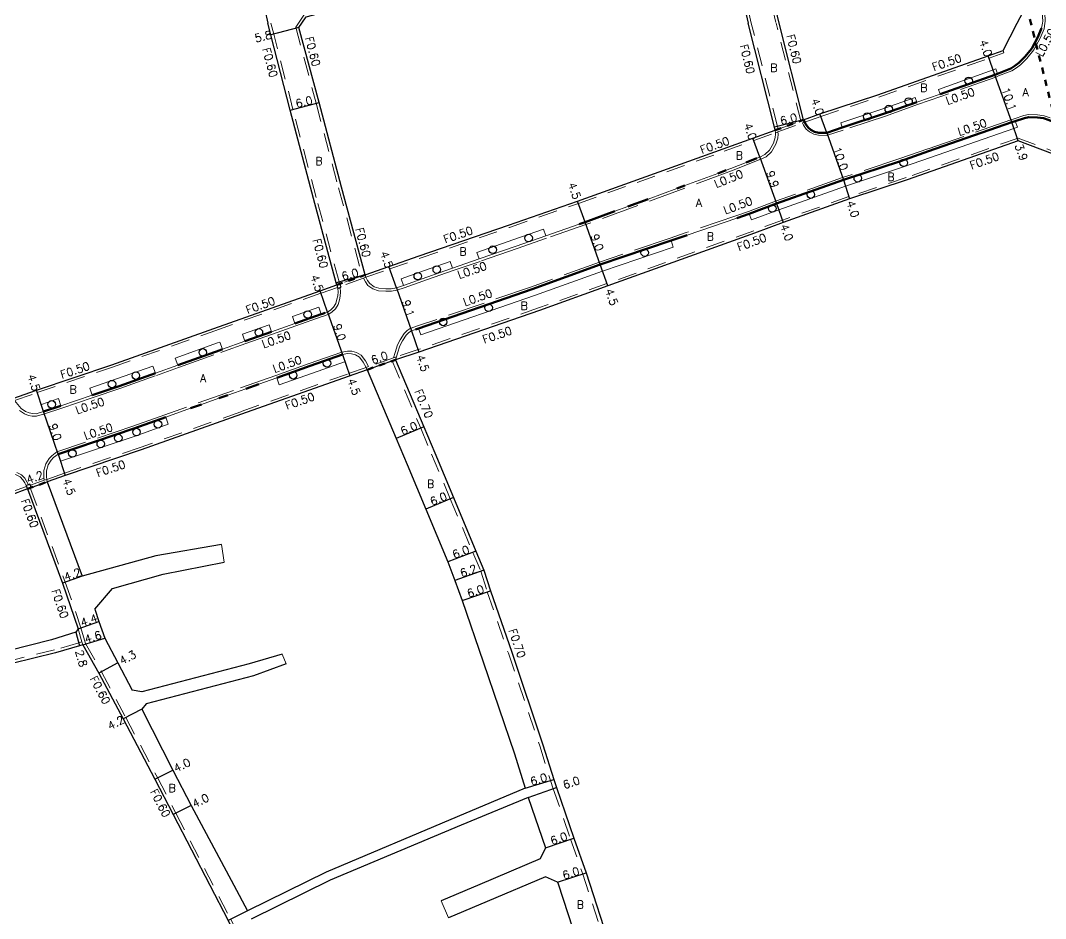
# Model space of a CAD drawing. Header units: metres. Extents: x -1600 to -800, y -111003 to -110400.
# Drawn here: x -1315.1 to -1110.2, y -110825.3 to -110645.8 of the extents above; entities that cross this region are included whole.
import ezdxf

# ---------------------------------------------------------------- set-up
doc = ezdxf.new("R2010")
doc.units = ezdxf.units.M
doc.header["$LTSCALE"] = 2.5
for name, pattern in [('22320', [2.5, 1.5, -1]), ('2233000', [4, 3, -1]), ('6301000', [1, 0.5, -0.5])]:
    doc.linetypes.add(name, pattern=pattern)
doc.layers.get('0').update_dxf_attribs({"color": 150, "lineweight": 50})
for name, color, linetype, lineweight in [('2101000', 177, 'Continuous', 30), ('2102000', 191, 'Continuous', 30), ('2102001', 191, 'Continuous', 9), ('2213000', 6, 'Continuous', 9), ('2227000', 3, 'Continuous', 50), ('2232000', 4, '22320', 9), ('2233000', 62, '2233000', 9), ('2236000', 3, 'Continuous', 15), ('9201100', 215, 'Continuous', 30), ('9202200', 155, '6301000', 60), ('9203500', 155, 'Continuous', 30)]:
    doc.layers.add(name, color=color, linetype=linetype, lineweight=lineweight)
for name, color, linetype in [('2235000', 7, 'Continuous'), ('2238000', 11, 'Continuous'), ('9201500', 222, 'Continuous'), ('9202100', 82, 'Continuous')]:
    doc.layers.add(name, color=color, linetype=linetype)
doc.styles.add('Dm_Anotation', font='txt.shx', dxfattribs={"bigfont": 'pscdm.shx'})

# ---------------------------------------------------------------- blocks, each defined once
blk = doc.blocks.new('223800')
at = {"color": 0}
blk.add_circle((0, 0), 0.75, dxfattribs=at)

msp = doc.modelspace()

# ---------------------------------------------------------------- linework, layer by layer
at = {"layer": '2101000'}
for points in [[(-1279.2, -110592.25), (-1266.87, -110640.91), (-1265.66, -110646.31)], [(-1258.85, -110646.31), (-1257.98, -110645.05), (-1257.73, -110644.98), (-1237.04, -110639.3), (-1221.66, -110634.6), (-1203.37, -110629.77), (-1190.13, -110626.88), (-1176.85, -110623.73), (-1174.53, -110624.91), (-1173.91, -110627.63), (-1170.22, -110643.7), (-1169.61, -110646.31)], [(-1163.42, -110646.31), (-1164.37, -110642.35), (-1167.96, -110626.26), (-1168.55, -110626.4)], [(-1115.82, -110646.31), (-1114.05, -110642.89)], [(-1251.9, -110698.65), (-1252.01, -110698.21), (-1256.56, -110681.34), (-1261.22, -110663.7), (-1265.07, -110648.63), (-1265.66, -110646.31)], [(-1259.45, -110647.19), (-1258.85, -110646.31)], [(-1164.2, -110667.69), (-1164.34, -110667.11), (-1169.61, -110646.31)], [(-1158.53, -110665.64), (-1163.42, -110646.31)], [(-1158.53, -110665.64), (-1155.28, -110664.46), (-1143.67, -110660.62), (-1121.62, -110652.83), (-1118.63, -110651.77), (-1115.82, -110646.31)], [(-1246.22, -110696.65), (-1250.95, -110679.07), (-1255.42, -110662.16), (-1259.45, -110647.19)], [(-1246.22, -110696.65), (-1241.47, -110694.97), (-1235.38, -110692.83), (-1217.53, -110686.66), (-1203.74, -110681.86), (-1174.59, -110671.45), (-1168.67, -110669.3), (-1164.2, -110667.69)], [(-1115.62, -110669.8), (-1137.85, -110677.65), (-1149.33, -110681.45), (-1162.61, -110686.15), (-1168.34, -110688.28), (-1197.71, -110698.82), (-1211.36, -110703.72), (-1235.47, -110712.05), (-1240.13, -110713.6)], [(-1084.89, -110757.56), (-1090.57, -110735.87), (-1091.26, -110733.06), (-1092.59, -110727.62), (-1094.47, -110719.89), (-1094.53, -110719.66), (-1097.8, -110706.8), (-1104.73, -110679.56), (-1106.29, -110673.38), (-1115.62, -110669.8)], [(-1316.63, -110721.34), (-1311.94, -110719.7), (-1296.89, -110714.6), (-1276.44, -110707.32), (-1255.21, -110699.82), (-1251.9, -110698.65)], [(-1240.13, -110713.6), (-1234.46, -110727.04), (-1232.27, -110732.22), (-1228.54, -110741.13), (-1224.05, -110751.85), (-1222.45, -110755.65), (-1221.13, -110759.81), (-1216.91, -110772.06), (-1210.65, -110790.57), (-1208.5, -110797.5), (-1207.93, -110799.16), (-1204.47, -110809.24), (-1202.03, -110816.22), (-1197.15, -110831.24), (-1193.86, -110840.86), (-1191.43, -110847.98), (-1184.28, -110868.81), (-1179.04, -110884.38), (-1179.71, -110884.58), (-1179.02, -110886.63)], [(-1245.79, -110715.59), (-1249.61, -110716.93), (-1270.93, -110724.46), (-1291.03, -110731.63), (-1306.17, -110736.75), (-1309.81, -110738.02)], [(-1245.79, -110715.59), (-1239.99, -110729.37), (-1237.81, -110734.53), (-1234.07, -110743.45), (-1229.65, -110754), (-1228.29, -110757.71), (-1226.81, -110761.74), (-1222.59, -110774.01), (-1216.35, -110792.43), (-1214.23, -110799.28)], [(-1309.81, -110738.02), (-1302.78, -110756.84)], [(-1313.76, -110739.43), (-1317.28, -110740.72), (-1331.27, -110745.7), (-1350.8, -110752.53), (-1372.48, -110760.17), (-1397.25, -110768.9), (-1424.74, -110778.57), (-1431.4, -110780.92)], [(-1313.76, -110739.43), (-1306.74, -110758.26), (-1303.61, -110767.38)], [(-1300.27, -110763.46), (-1299.46, -110765.93), (-1298.28, -110769.25), (-1295.69, -110774.22), (-1292.83, -110779.69)], [(-1303.61, -110767.38), (-1304.06, -110768.08), (-1308.93, -110769.57), (-1321.83, -110772.86), (-1331.26, -110775.03), (-1344.59, -110777.31), (-1355.03, -110779.37), (-1359.84, -110780.18), (-1364.6, -110781.11), (-1373.33, -110782.64), (-1388.31, -110784.97), (-1411.25, -110788.28), (-1429.78, -110791.38)], [(-1302.68, -110770.6), (-1303.31, -110770.78), (-1308.15, -110772.19), (-1321.19, -110775.38), (-1330.71, -110777.57), (-1343.91, -110780.54), (-1354.36, -110782.61), (-1359.16, -110783.52), (-1359.02, -110784.2), (-1363.77, -110785.13), (-1372.7, -110787), (-1372.8, -110786.3), (-1387.81, -110788.24), (-1397.42, -110789.79)], [(-1302.68, -110770.6), (-1299.46, -110776.28), (-1294.6, -110785.4), (-1288.28, -110797.43), (-1284.59, -110804.52), (-1273.63, -110825.72), (-1268.48, -110836.49)], [(-1290.88, -110783.44), (-1284.7, -110795.63), (-1281.01, -110802.72), (-1272.48, -110818.66), (-1269.77, -110823.81)], [(-1213.6, -110801.12), (-1210.14, -110811.2)], [(-1207.74, -110818.07), (-1207.62, -110818.41), (-1202.85, -110833.1), (-1199.54, -110842.8)]]:
    msp.add_lwpolyline(points, dxfattribs=at)
at = {"layer": '2102000'}
for points in [[(-1274.92, -110750.57), (-1288.09, -110752.82), (-1302.78, -110756.84)], [(-1300.27, -110763.46), (-1296.71, -110759.37), (-1286.6, -110756.48), (-1274.39, -110754.08)], [(-1262.82, -110772.45), (-1269.41, -110774.39), (-1290.89, -110780.01), (-1292.83, -110779.69)], [(-1261.98, -110774.42), (-1268.52, -110776.78), (-1289.99, -110782.4), (-1290.88, -110783.44)], [(-1214.23, -110799.28), (-1227.82, -110805.02), (-1253.99, -110816.03), (-1269.77, -110823.81)], [(-1213.6, -110801.12), (-1227, -110806.63), (-1253.24, -110817.67), (-1268.98, -110825.43)], [(-1210.14, -110811.2), (-1211.19, -110813.36), (-1223.29, -110818.55), (-1230.99, -110821.8)], [(-1207.74, -110818.07), (-1210.15, -110816.99), (-1221.8, -110821.94), (-1229.56, -110825.21)]]:
    msp.add_lwpolyline(points, dxfattribs=at)
at = {"layer": '2102001'}
for points in [[(-1274.39, -110754.08), (-1274.92, -110750.57)], [(-1262.82, -110772.45), (-1261.98, -110774.42)], [(-1230.99, -110821.8), (-1229.56, -110825.21)]]:
    msp.add_lwpolyline(points, dxfattribs=at)
at = {"layer": '2213000'}
for points in [[(-1110.79, -110646.31), (-1110.72, -110645.93), (-1110.81, -110644.23), (-1111.38, -110641.19), (-1111.61, -110640.3), (-1111.79, -110639.59), (-1112.16, -110638.14), (-1121.51, -110601.38), (-1121.88, -110599.93), (-1123.67, -110592.89), (-1131.08, -110564.21), (-1134.67, -110550.13)], [(-1110.79, -110646.31), (-1110.94, -110647.29)], [(-1131.24, -110660.47), (-1135.92, -110662.12)], [(-1164.2, -110667.69), (-1164.17, -110668.21), (-1164.15, -110668.5), (-1164.2, -110669.18), (-1164.54, -110670.32), (-1165.35, -110671.72), (-1166.3, -110672.58), (-1167.3, -110673.06), (-1167.86, -110673.29)], [(-1170.04, -110674.16), (-1173.11, -110675.39), (-1174.01, -110675.72)], [(-1175.71, -110676.34), (-1182.26, -110678.75)], [(-1183.91, -110679.36), (-1189.62, -110681.46)], [(-1193.71, -110682.97), (-1196.3, -110683.92)], [(-1171.91, -110685.27), (-1181.85, -110688.66)], [(-1203.39, -110686.5), (-1210.09, -110688.83), (-1216, -110690.89), (-1223.41, -110693.45), (-1228.74, -110695.3), (-1233.91, -110697.08), (-1238.54, -110698.72), (-1239.97, -110699.22)], [(-1239.97, -110699.22), (-1241, -110699.39), (-1242.05, -110699.4), (-1243.46, -110699.3), (-1244.43, -110698.99), (-1245.3, -110698.36), (-1245.72, -110697.77), (-1246.05, -110697.12), (-1246.22, -110696.65)], [(-1254.18, -110704.22), (-1253.71, -110704.06), (-1253.1, -110703.63), (-1252.54, -110703.09), (-1252.06, -110702.37), (-1251.85, -110701.5), (-1251.7, -110700.8), (-1251.64, -110700.03), (-1251.69, -110699.32), (-1251.75, -110699.13), (-1251.9, -110698.65)], [(-1264.92, -110708.02), (-1260.26, -110706.37)], [(-1236.15, -110707.53), (-1236.96, -110707.81), (-1237.48, -110708.16), (-1237.99, -110708.69), (-1238.75, -110709.85), (-1239.27, -110710.85), (-1239.73, -110712.27), (-1239.96, -110713.02), (-1240.13, -110713.6)], [(-1274.74, -110711.49), (-1270.26, -110709.9)], [(-1245.79, -110715.59), (-1246.03, -110715.14), (-1246.58, -110714.09), (-1247.37, -110713.07), (-1248.12, -110712.61), (-1248.96, -110712.4), (-1249.71, -110712.37), (-1250.74, -110712.55)], [(-1288.13, -110716.26), (-1283.68, -110714.67)], [(-1263.9, -110717.2), (-1267.44, -110718.45)], [(-1270.09, -110719.39), (-1272.36, -110720.19), (-1273.7, -110720.67)], [(-1316.63, -110721.34), (-1316.31, -110721.76), (-1315.69, -110722.57), (-1315, -110723.35), (-1314.1, -110723.98), (-1313.42, -110724.24), (-1312.76, -110724.36), (-1312, -110724.4), (-1310.5, -110723.96)], [(-1307.05, -110722.79), (-1300.77, -110720.67)], [(-1275.45, -110721.29), (-1278.91, -110722.53)], [(-1281.11, -110723.31), (-1286.08, -110725.08)], [(-1307.62, -110732.49), (-1308.5, -110733.16), (-1308.98, -110733.66), (-1309.59, -110734.62), (-1309.93, -110735.84), (-1309.96, -110737.02), (-1309.89, -110737.52), (-1309.81, -110738.02)], [(-1318.79, -110736.48), (-1317.76, -110736.35), (-1316.69, -110736.46), (-1316.01, -110736.62), (-1315.21, -110737.04), (-1314.68, -110737.59), (-1314.28, -110738.23), (-1314, -110738.77), (-1313.93, -110738.96), (-1313.76, -110739.43)]]:
    msp.add_lwpolyline(points, dxfattribs=at)
at = {"layer": '2227000'}
for points in [[(-1110.94, -110647.29), (-1111.67, -110649.11), (-1112.91, -110651.36), (-1114.27, -110653.05), (-1115.48, -110654.25), (-1116.27, -110654.83), (-1117.12, -110655.38), (-1119.76, -110656.4), (-1120.29, -110656.6), (-1131.24, -110660.47)], [(-1135.92, -110662.12), (-1142.35, -110664.39), (-1150.81, -110667.19), (-1153.92, -110668.23), (-1153.94, -110668.23), (-1155.48, -110668.23), (-1156.33, -110668.01), (-1157.1, -110667.6), (-1157.64, -110667.16), (-1158.16, -110666.44), (-1158.32, -110666.09), (-1158.53, -110665.64)], [(-1171.91, -110685.27), (-1169.41, -110684.41), (-1163.96, -110682.38), (-1150.59, -110677.65), (-1139.14, -110673.87), (-1133.56, -110671.92), (-1116.92, -110666.12), (-1116.26, -110665.9), (-1114.39, -110665.27)], [(-1114.39, -110665.27), (-1113.52, -110665.09), (-1111.78, -110665.13), (-1110.57, -110665.31), (-1109.43, -110665.69), (-1108.47, -110666.11), (-1107.57, -110666.71), (-1106.26, -110667.78), (-1105.42, -110668.61), (-1104.53, -110669.96), (-1103.99, -110671.42)], [(-1167.86, -110673.29), (-1170.04, -110674.16)], [(-1174.01, -110675.72), (-1175.71, -110676.34)], [(-1182.26, -110678.75), (-1183.91, -110679.36)], [(-1189.62, -110681.46), (-1193.71, -110682.97)], [(-1196.3, -110683.92), (-1202.23, -110686.1), (-1203.39, -110686.5)], [(-1181.85, -110688.66), (-1185.05, -110689.75), (-1199.2, -110694.57), (-1212.82, -110699.46), (-1235.56, -110707.32), (-1236.15, -110707.53)], [(-1260.26, -110706.37), (-1255, -110704.51), (-1254.71, -110704.41), (-1254.18, -110704.22)], [(-1270.26, -110709.9), (-1264.92, -110708.02)], [(-1283.68, -110714.67), (-1275.21, -110711.65), (-1274.74, -110711.49)], [(-1250.74, -110712.55), (-1257.22, -110714.84), (-1263.9, -110717.2)], [(-1300.77, -110720.67), (-1295.42, -110718.86), (-1288.13, -110716.26)], [(-1267.44, -110718.45), (-1270.09, -110719.39)], [(-1273.7, -110720.67), (-1275.45, -110721.29)], [(-1310.5, -110723.96), (-1307.05, -110722.79)], [(-1278.91, -110722.53), (-1281.11, -110723.31)], [(-1286.08, -110725.08), (-1292.48, -110727.36), (-1307.62, -110732.49)]]:
    msp.add_lwpolyline(points, dxfattribs=at)
at = {"layer": '2232000'}
for points in [[(-1278.67, -110591.92), (-1266.29, -110640.77), (-1265.06, -110646.31)], [(-1259.57, -110646.31), (-1258.36, -110644.53), (-1257.89, -110644.4), (-1237.21, -110638.72), (-1221.83, -110634.03), (-1203.51, -110629.19), (-1190.26, -110626.29), (-1176.78, -110623.09), (-1174.01, -110624.5), (-1173.32, -110627.49), (-1169.63, -110643.56), (-1168.99, -110646.31)], [(-1168.55, -110626.4), (-1164.96, -110642.49), (-1164.04, -110646.31)], [(-1251.32, -110698.47), (-1251.43, -110698.05), (-1255.98, -110681.18), (-1260.64, -110663.55), (-1264.49, -110648.48), (-1265.06, -110646.31)], [(-1259.57, -110646.31), (-1260.1, -110647.08), (-1256, -110662.32), (-1251.53, -110679.22), (-1246.79, -110696.85)], [(-1163.63, -110667.48), (-1163.76, -110666.96), (-1168.99, -110646.31)], [(-1159.09, -110665.84), (-1164.04, -110646.31)], [(-1246.05, -110697.12), (-1241.3, -110695.45), (-1235.22, -110693.3), (-1217.36, -110687.13), (-1203.57, -110682.33), (-1174.42, -110671.92), (-1168.5, -110669.77), (-1164.17, -110668.21), (-1163.68, -110668.03), (-1158.79, -110666.26), (-1158.32, -110666.09), (-1155.12, -110664.94), (-1143.51, -110661.09), (-1121.45, -110653.3), (-1118.47, -110652.24), (-1118.63, -110651.77)], [(-1164.2, -110667.69), (-1163.63, -110667.48), (-1159.09, -110665.84), (-1158.53, -110665.64)], [(-1115.62, -110669.27), (-1138.02, -110677.18), (-1149.49, -110680.98), (-1162.78, -110685.68), (-1168.51, -110687.81), (-1197.88, -110698.35), (-1211.52, -110703.25), (-1235.63, -110711.58), (-1239.96, -110713.02), (-1240.54, -110713.22), (-1245.55, -110714.97), (-1246.03, -110715.14), (-1249.77, -110716.45), (-1271.1, -110723.99), (-1291.2, -110731.15), (-1306.34, -110736.28), (-1309.89, -110737.52)], [(-1106.43, -110672.79), (-1115.62, -110669.27)], [(-1246.22, -110696.65), (-1246.79, -110696.85), (-1251.23, -110698.44)], [(-1246.05, -110697.12), (-1246.52, -110697.29), (-1251.08, -110698.92)], [(-1316.31, -110721.76), (-1311.78, -110720.17), (-1296.73, -110715.08), (-1276.28, -110707.79), (-1255.04, -110700.29), (-1251.75, -110699.13)], [(-1245.79, -110715.59), (-1240.79, -110713.84), (-1240.13, -110713.6)], [(-1240.79, -110713.84), (-1235.1, -110727.31), (-1232.92, -110732.49), (-1229.19, -110741.4), (-1224.7, -110752.12), (-1223.1, -110755.89), (-1221.8, -110760.03), (-1217.57, -110772.29), (-1211.31, -110790.78), (-1209.16, -110797.72), (-1208.59, -110799.39), (-1205.13, -110809.47), (-1202.69, -110816.44), (-1197.81, -110831.46), (-1194.52, -110841.08), (-1192.09, -110848.21), (-1184.94, -110869.04), (-1179.94, -110883.91), (-1179.71, -110884.58)], [(-1309.89, -110737.52), (-1310.37, -110737.69), (-1313.16, -110738.69)], [(-1309.81, -110738.02), (-1312.99, -110739.16)], [(-1482.79, -110798.32), (-1482.68, -110798.3), (-1479.2, -110797.29), (-1478.88, -110797.2), (-1478.69, -110797.12), (-1473.97, -110795.33), (-1464.99, -110791.9), (-1440, -110783.42), (-1435.54, -110781.85), (-1435.05, -110781.67), (-1431.87, -110780.55), (-1431.57, -110780.45), (-1431.35, -110780.37), (-1424.9, -110778.1), (-1397.42, -110768.43), (-1372.65, -110759.7), (-1350.97, -110752.06), (-1331.44, -110745.23), (-1317.45, -110740.24), (-1313.93, -110738.96)], [(-1313.2, -110739.23), (-1306.17, -110758.05), (-1303.04, -110767.2)], [(-1303.61, -110767.38), (-1302.85, -110770.02), (-1302.68, -110770.6)], [(-1303.04, -110767.2), (-1302.12, -110770.36), (-1298.94, -110775.99), (-1294.07, -110785.12), (-1287.74, -110797.15), (-1284.05, -110804.25), (-1273.09, -110825.45), (-1267.94, -110836.23), (-1267.05, -110838.11), (-1259.56, -110852.66), (-1253.96, -110864.57), (-1251.76, -110868.88), (-1250.07, -110871.77), (-1242.17, -110884.61), (-1237.99, -110891.56), (-1229.82, -110904.35), (-1231.39, -110906.78)], [(-1302.85, -110770.02), (-1303.48, -110770.2), (-1308.31, -110771.61), (-1321.33, -110774.79), (-1330.84, -110776.98), (-1344.03, -110779.96), (-1354.47, -110782.02), (-1359.87, -110783.04), (-1359.73, -110783.73), (-1363.89, -110784.54), (-1372.19, -110786.28), (-1372.29, -110785.63), (-1387.9, -110787.64), (-1397.53, -110789.2)]]:
    msp.add_lwpolyline(points, dxfattribs=at)
at = {"layer": '2233000'}
for points in [[(-1110.28, -110646.31), (-1110.22, -110645.96), (-1110.31, -110644.17), (-1110.9, -110641.09), (-1110.9, -110641.07), (-1111.13, -110640.18), (-1123.19, -110592.76), (-1130.59, -110564.09), (-1134.2, -110549.93)], [(-1110.28, -110646.31), (-1110.45, -110647.42), (-1111.22, -110649.33), (-1112.49, -110651.64), (-1113.9, -110653.39), (-1115.16, -110654.64), (-1115.99, -110655.24), (-1116.9, -110655.83), (-1119.58, -110656.86), (-1120.11, -110657.07), (-1131.08, -110660.94), (-1135.75, -110662.59), (-1142.19, -110664.87), (-1150.65, -110667.67), (-1153.76, -110668.7), (-1153.85, -110668.73), (-1155.54, -110668.72), (-1156.51, -110668.48), (-1157.38, -110668.02), (-1158, -110667.5), (-1158.59, -110666.7), (-1158.79, -110666.26)], [(-1114.52, -110664.79), (-1116.42, -110665.42), (-1117.08, -110665.65), (-1133.72, -110671.44), (-1139.31, -110673.39), (-1150.75, -110677.18), (-1164.13, -110681.91), (-1169.58, -110683.94), (-1172.07, -110684.79), (-1182.01, -110688.18), (-1185.22, -110689.28), (-1199.37, -110694.1), (-1212.98, -110698.99), (-1235.72, -110706.85), (-1236.31, -110707.05)], [(-1114.52, -110664.79), (-1113.57, -110664.59), (-1111.74, -110664.63), (-1110.45, -110664.82), (-1109.25, -110665.22)], [(-1163.68, -110668.03), (-1163.65, -110668.5), (-1163.7, -110669.27), (-1164.08, -110670.52), (-1164.96, -110672.04), (-1166.02, -110673), (-1167.1, -110673.52), (-1172.93, -110675.85), (-1202.06, -110686.57), (-1209.92, -110689.31), (-1215.83, -110691.36), (-1223.24, -110693.93), (-1228.58, -110695.77), (-1233.74, -110697.55), (-1238.38, -110699.19), (-1239.85, -110699.7)], [(-1239.85, -110699.7), (-1240.96, -110699.89), (-1242.06, -110699.9), (-1243.55, -110699.8), (-1244.66, -110699.44), (-1245.66, -110698.72), (-1246.14, -110698.03), (-1246.51, -110697.32), (-1246.52, -110697.29)], [(-1315.33, -110723.73), (-1314.33, -110724.43), (-1313.56, -110724.73), (-1312.82, -110724.86), (-1311.94, -110724.9), (-1310.35, -110724.44), (-1306.89, -110723.27), (-1300.61, -110721.14), (-1295.26, -110719.33), (-1287.96, -110716.73), (-1283.52, -110715.14), (-1275.05, -110712.13), (-1274.57, -110711.96), (-1270.09, -110710.38), (-1264.75, -110708.49), (-1260.09, -110706.84), (-1254.83, -110704.98), (-1254.54, -110704.88), (-1253.48, -110704.51), (-1252.78, -110704.01), (-1252.16, -110703.41), (-1251.6, -110702.57), (-1251.36, -110701.61), (-1251.2, -110700.87), (-1251.13, -110700.03), (-1251.2, -110699.22), (-1251.21, -110699.17)], [(-1236.31, -110707.05), (-1237.18, -110707.35), (-1237.81, -110707.77), (-1238.39, -110708.37), (-1239.18, -110709.6), (-1239.73, -110710.65), (-1240.21, -110712.12), (-1240.54, -110713.22)], [(-1245.55, -110714.97), (-1246.16, -110713.81), (-1247.03, -110712.69), (-1247.93, -110712.15), (-1248.89, -110711.9), (-1249.75, -110711.87), (-1250.87, -110712.07), (-1257.39, -110714.37), (-1264.07, -110716.73), (-1272.52, -110719.72), (-1286.25, -110724.61), (-1292.64, -110726.89), (-1307.85, -110732.04), (-1308.84, -110732.78), (-1309.38, -110733.35), (-1310.05, -110734.42), (-1310.43, -110735.76), (-1310.46, -110737.05), (-1310.37, -110737.69)], [(-1313.53, -110738.6), (-1313.84, -110738), (-1314.28, -110737.28), (-1314.91, -110736.63), (-1315.84, -110736.15)]]:
    msp.add_lwpolyline(points, dxfattribs=at)
at = {"layer": '2235000'}
for points in [[(-1251.69, -110699.32), (-1251.21, -110699.17), (-1251.02, -110699.11), (-1251.08, -110698.92), (-1251.23, -110698.44), (-1251.32, -110698.47), (-1251.9, -110698.65), (-1251.75, -110699.13)], [(-1313.76, -110739.43), (-1313.2, -110739.23), (-1312.99, -110739.16), (-1313.16, -110738.69), (-1313.23, -110738.49), (-1313.53, -110738.6), (-1314, -110738.77), (-1313.93, -110738.96)]]:
    msp.add_lwpolyline(points, close=True, dxfattribs=at)
at = {"layer": '2236000'}
for points in [[(-1131.58, -110659.53), (-1120.63, -110655.66), (-1120.12, -110655.46), (-1119.76, -110656.4), (-1120.29, -110656.6), (-1131.24, -110660.47)], [(-1135.92, -110662.12), (-1142.35, -110664.39), (-1150.81, -110667.19), (-1151.12, -110666.24), (-1142.68, -110663.45), (-1136.25, -110661.18)], [(-1169.41, -110684.41), (-1163.96, -110682.38), (-1150.59, -110677.65), (-1139.14, -110673.87), (-1133.56, -110671.92), (-1116.92, -110666.12), (-1116.26, -110665.9), (-1115.79, -110667.11), (-1116.49, -110667.35), (-1133.13, -110673.15), (-1138.73, -110675.1), (-1150.18, -110678.89), (-1163.52, -110683.6), (-1168.96, -110685.63)], [(-1210.09, -110688.83), (-1210.55, -110687.51), (-1216.45, -110689.57), (-1223.87, -110692.13), (-1223.41, -110693.45), (-1216, -110690.89)], [(-1235.56, -110707.32), (-1212.82, -110699.46), (-1199.2, -110694.57), (-1185.05, -110689.75), (-1184.6, -110691.08), (-1198.74, -110695.9), (-1212.35, -110700.78), (-1235.1, -110708.64)], [(-1228.74, -110695.3), (-1233.91, -110697.08), (-1238.54, -110698.72), (-1239.01, -110697.4), (-1234.37, -110695.76), (-1229.2, -110693.97)], [(-1260.26, -110706.37), (-1255, -110704.51), (-1255.5, -110703.1), (-1260.76, -110704.96)], [(-1270.26, -110709.9), (-1264.92, -110708.02), (-1265.42, -110706.6), (-1270.76, -110708.49)], [(-1283.68, -110714.67), (-1275.21, -110711.65), (-1274.74, -110711.49), (-1275.24, -110710.07), (-1275.72, -110710.24), (-1284.19, -110713.26)], [(-1250.74, -110712.55), (-1257.22, -110714.84), (-1263.9, -110717.2), (-1263.4, -110718.62), (-1256.72, -110716.26), (-1250.35, -110714.01), (-1250.23, -110713.99)], [(-1300.77, -110720.67), (-1295.42, -110718.86), (-1288.13, -110716.26), (-1288.64, -110714.85), (-1295.92, -110717.44), (-1301.25, -110719.25)], [(-1310.5, -110723.96), (-1307.05, -110722.79), (-1307.53, -110721.37), (-1310.95, -110722.53), (-1310.98, -110722.54)], [(-1307.14, -110733.91), (-1291.99, -110728.78), (-1285.58, -110726.5), (-1286.08, -110725.08), (-1292.48, -110727.36), (-1307.62, -110732.49)]]:
    msp.add_lwpolyline(points, close=True, dxfattribs=at)
at = {"layer": '9201100'}
for points in [[(-1259.45, -110647.19), (-1265.07, -110648.63)], [(-1120.29, -110656.6), (-1121.62, -110652.83)], [(-1116.92, -110666.12), (-1120.29, -110656.6)], [(-1261.22, -110663.7), (-1255.42, -110662.16)], [(-1153.92, -110668.23), (-1155.28, -110664.46)], [(-1158.53, -110665.64), (-1164.34, -110667.11)], [(-1115.62, -110669.8), (-1116.92, -110666.12)], [(-1153.92, -110668.23), (-1150.59, -110677.65)], [(-1167.3, -110673.06), (-1168.67, -110669.3)], [(-1167.3, -110673.06), (-1163.96, -110682.38)], [(-1150.59, -110677.65), (-1149.33, -110681.45)], [(-1202.23, -110686.1), (-1203.74, -110681.86)], [(-1163.96, -110682.38), (-1162.61, -110686.15)], [(-1199.2, -110694.57), (-1202.23, -110686.1)], [(-1239.97, -110699.22), (-1241.47, -110694.97)], [(-1197.71, -110698.82), (-1199.2, -110694.57)], [(-1246.22, -110696.65), (-1252.01, -110698.21)], [(-1239.97, -110699.22), (-1236.96, -110707.81)], [(-1253.71, -110704.06), (-1255.21, -110699.82)], [(-1253.71, -110704.06), (-1250.74, -110712.55)], [(-1236.96, -110707.81), (-1235.47, -110712.05)], [(-1250.74, -110712.55), (-1249.25, -110716.8)], [(-1240.13, -110713.6), (-1245.79, -110715.59)], [(-1310.5, -110723.96), (-1311.94, -110719.7)], [(-1307.62, -110732.49), (-1310.5, -110723.96)], [(-1234.46, -110727.04), (-1239.99, -110729.37)], [(-1307.62, -110732.49), (-1306.17, -110736.75)], [(-1313.76, -110739.43), (-1309.81, -110738.02)], [(-1228.54, -110741.13), (-1234.07, -110743.45)], [(-1224.05, -110751.85), (-1229.65, -110754)], [(-1302.78, -110756.84), (-1306.74, -110758.26)], [(-1222.45, -110755.65), (-1228.29, -110757.71)], [(-1226.81, -110761.74), (-1221.13, -110759.81)], [(-1303.61, -110767.38), (-1299.46, -110765.93)], [(-1304.06, -110768.08), (-1303.31, -110770.78)], [(-1302.68, -110770.6), (-1298.28, -110769.25)], [(-1295.69, -110774.22), (-1299.46, -110776.28)], [(-1290.88, -110783.44), (-1294.6, -110785.4)], [(-1288.28, -110797.43), (-1284.7, -110795.63)], [(-1214.23, -110799.28), (-1208.5, -110797.5)], [(-1213.6, -110801.12), (-1207.93, -110799.16)], [(-1281.01, -110802.72), (-1284.59, -110804.52)], [(-1210.14, -110811.2), (-1204.47, -110809.24)], [(-1207.74, -110818.07), (-1202.03, -110816.22)], [(-1269.77, -110823.81), (-1273.63, -110825.72)]]:
    msp.add_lwpolyline(points, dxfattribs=at)
at = {"layer": '9202200'}
for points in [[(-1106.29, -110673.38), (-1113.39, -110645.14)], [(-1164.2, -110667.69), (-1158.53, -110665.64)], [(-1251.9, -110698.65), (-1246.22, -110696.65)], [(-1245.79, -110715.59), (-1240.13, -110713.6)], [(-1313.76, -110739.43), (-1309.81, -110738.02)]]:
    msp.add_lwpolyline(points, dxfattribs=at)

# ---------------------------------------------------------------- block references
at = {"layer": '2238000'}
for p in [(-1125.53, -110657.83), (-1141.51, -110663.47), (-1137.55, -110661.97), (-1145.81, -110664.97), (-1138.52, -110674.22), (-1147.71, -110677.32), (-1157.1, -110680.58), (-1164.8, -110683.36), (-1213.52, -110689.26), (-1220.7, -110691.6), (-1190.32, -110692.19), (-1231.89, -110695.58), (-1235.69, -110696.89), (-1257.69, -110704.55), (-1221.52, -110703.19), (-1230.61, -110706.04), (-1267.46, -110708.13), (-1278.67, -110712.13), (-1253.85, -110714.3), (-1292.06, -110716.77), (-1260.6, -110716.7), (-1296.83, -110718.47), (-1308.89, -110722.52), (-1287.65, -110726.5), (-1291.94, -110728.06), (-1299.08, -110730.43), (-1295.58, -110729.26), (-1304.75, -110732.33)]:
    msp.add_blockref('223800', p, dxfattribs=at)

# ---------------------------------------------------------------- texts
at = {"layer": '9201500', "style": 'Dm_Anotation'}
for s, rotation, p in [('5.8', 14.3461, (-1268.05, -110650.16)), ('4.0', 289.4361, (-1123.43, -110649.94)), ('10.1', 289.4536, (-1119, -110659.5)), ('6.0', 14.8827, (-1259.89, -110663.25)), ('4.0', 289.8844, (-1157.09, -110661.68)), ('6.0', 14.2125, (-1163.01, -110666.67)), ('4.0', 289.8845, (-1170.53, -110666.63)), ('3.9', 289.4542, (-1116.32, -110670.76)), ('10.0', 289.4725, (-1152.7, -110671.4)), ('9.9', 289.7496, (-1166.08, -110676.18)), ('4.5', 289.6376, (-1205.68, -110678.46)), ('4.0', 288.3238, (-1149.97, -110682.08)), ('4.0', 289.7478, (-1163.23, -110686.79)), ('9.0', 289.6376, (-1201.16, -110688.8)), ('4.5', 289.4078, (-1243.22, -110692.23)), ('6.0', 15.0694, (-1250.69, -110697.75)), ('4.5', 289.416, (-1257.15, -110696.94)), ('4.5', 289.3834, (-1198.25, -110699.7)), ('9.1', 289.3218, (-1238.9, -110701.97)), ('9.0', 289.3221, (-1252.66, -110706.76)), ('6.0', 19.3221, (-1244.72, -110714.51)), ('4.5', 289.3221, (-1236.01, -110712.93)), ('4.5', 288.6932, (-1313.77, -110716.8)), ('4.5', 289.3232, (-1249.77, -110717.64)), ('6.0', 22.8612, (-1238.74, -110728.73)), ('9.0', 288.6956, (-1309.48, -110726.68)), ('4.2', 19.6921, (-1313.6, -110738.42)), ('4.5', 288.6899, (-1306.72, -110737.62)), ('6.0', 22.7192, (-1232.82, -110742.81)), ('6.0', 21.0834, (-1228.38, -110753.41)), ('6.2', 19.4507, (-1226.91, -110757.12)), ('4.2', 19.7593, (-1306.08, -110757.87)), ('6.0', 18.7926, (-1225.52, -110761.19)), ('4.4', 19.2545, (-1302.81, -110767.01)), ('4.6', 17.0429, (-1302.04, -110770.3)), ('2.8', 285.5914, (-1304.2, -110771.88)), ('4.3', 28.6249, (-1294.82, -110774.66)), ('4.2', 27.7557, (-1297.19, -110787.67)), ('4.0', 26.7901, (-1283.99, -110796.16)), ('6.0', 17.2299, (-1212.92, -110798.77)), ('6.0', 19.0608, (-1206.34, -110799.46)), ('4.0', 26.7892, (-1280.3, -110803.25)), ('6.0', 19.0633, (-1208.85, -110810.65)), ('6.0', 17.9921, (-1206.44, -110817.55))]:
    msp.add_text(s, height=1.6, rotation=rotation, dxfattribs=at).set_placement(p)
at = {"layer": '9202100', "style": 'Dm_Anotation'}
for s, p in [('B', (-1165.21, -110656.02)), ('B', (-1135.21, -110660.01)), ('A', (-1114.76, -110660.88)), ('B', (-1256.15, -110674.67)), ('B', (-1172.11, -110673.55)), ('B', (-1141.8, -110677.83)), ('A', (-1180.08, -110683.05)), ('B', (-1177.91, -110689.75)), ('B', (-1227.36, -110692.76)), ('B', (-1215.13, -110703.61)), ('A', (-1279.21, -110718.09)), ('B', (-1305.33, -110720.35)), ('B', (-1233.83, -110739.22)), ('B', (-1285.53, -110800.03)), ('B', (-1203.91, -110823.35))]:
    msp.add_text(s, height=1.6, dxfattribs=at).set_placement(p)
at = {"layer": '9203500', "style": 'Dm_Anotation'}
for s, rotation, p in [('L0.50', 61.1364, (-1110.85, -110653.16)), ('F0.60', 285.0721, (-1258.25, -110649.26)), ('F0.60', 284.2091, (-1161.99, -110648.75)), ('F0.60', 285.0739, (-1266.79, -110651.46)), ('F0.60', 284.2083, (-1171.31, -110650.75)), ('F0.50', 19.4547, (-1132.47, -110655.91)), ('L0.50', 19.2104, (-1129.78, -110662.64)), ('L0.50', 19.2104, (-1127.39, -110668.84)), ('F0.50', 19.3833, (-1178.89, -110672.47)), ('F0.50', 19.4511, (-1124.95, -110675.57)), ('L0.50', 21.8119, (-1175.99, -110679.26)), ('L0.50', 20.3959, (-1174.19, -110684.55)), ('F0.60', 285.0721, (-1248.19, -110687.43)), ('F0.50', 19.0679, (-1230.2, -110690.34)), ('F0.60', 285.0739, (-1256.72, -110689.63)), ('F0.50', 20.3854, (-1171.45, -110691.9)), ('L0.50', 19.0689, (-1227.39, -110697.43)), ('L0.50', 19.0689, (-1226.26, -110702.88)), ('F0.50', 19.4541, (-1269.73, -110704.47)), ('F0.50', 19.0643, (-1222.4, -110710.38)), ('L0.50', 19.4571, (-1266.51, -110711.31)), ('L0.50', 19.4571, (-1264.35, -110716.23)), ('F0.50', 18.6954, (-1306.83, -110717.42)), ('F0.50', 19.4572, (-1261.84, -110723.6)), ('F0.70', 292.8917, (-1236.39, -110719.92)), ('L0.50', 18.6954, (-1303.82, -110724.52)), ('L0.50', 18.6954, (-1302.14, -110729.64)), ('F0.50', 18.691, (-1299.69, -110737.08)), ('F0.60', 290.4723, (-1315.09, -110741.75)), ('F0.60', 288.8976, (-1308.96, -110759.77)), ('F0.70', 289.0191, (-1217.55, -110767.71)), ('F0.60', 298.0605, (-1301.33, -110777.37)), ('F0.60', 297.4829, (-1289.28, -110799.94))]:
    msp.add_text(s, height=1.6, rotation=rotation, dxfattribs=at).set_placement(p)

doc.saveas('drawing.dxf')
